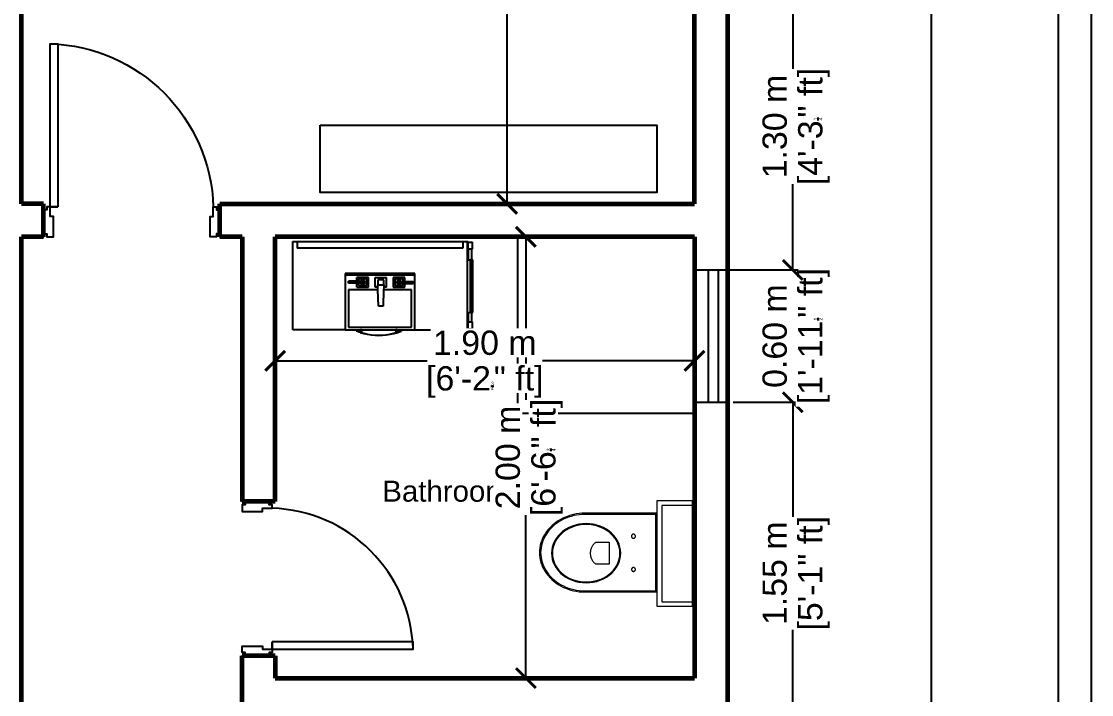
# Model space of a CAD drawing. Header units: metres. Extents: x 54.3 to 102.1, y 17 to 45.8.
# Drawn here: x 77.451 to 82.301, y 35.98 to 39.031 of the extents above; entities that cross this region are included whole.
import ezdxf

# ---------------------------------------------------------------- set-up
doc = ezdxf.new("R2010")
doc.units = ezdxf.units.M
doc.layers.get('Defpoints').update_dxf_attribs({"lineweight": 0})
doc.layers.add('A-WALL', color=6, linetype='Continuous', lineweight=60)
doc.layers.add('inne_gulv', color=7, linetype='Continuous', lineweight=15)
doc.layers.add('Edges', color=7, linetype='Continuous')
doc.styles.get("Standard").update_dxf_attribs({"font": 'arial.ttf'})
doc.styles.add('TEXTS', font='swissl.ttf')
doc.dimstyles.new('Copy of DIMTEXT', dxfattribs={"dimscale": 0.3, "dimtxt": 0.22, "dimasz": 0.18, "dimexe": 0.05, "dimexo": 0.05, "dimgap": 0.05, "dimtad": 0, "dimzin": 1, "dimdsep": 46, "dimtxsty": 'TEXTS', "dimblk": 'ARCHTICK', "dimcen": 0.1, "dimclrd": 256, "dimclre": 6, "dimclrt": 7, "dimadec": 0, "dimazin": 0, "dimtfac": 0.15, "dimtix": 1, "dimtofl": 0, "dimtmove": 1, "dimatfit": 3, "dimldrblk": 'OPEN', "dimfxl": 0, "dimtolj": 1, "dimtzin": 0, "dimarcsym": 0})

# ---------------------------------------------------------------- blocks, each defined once
blk = doc.blocks.new('*U178')
blk.add_lwpolyline([(33.6, 1013.3, -0.396717), (855.3, 192)], format="xyb")
for points in [[(72, 192), (33.6, 192), (33.6, 1013.3), (72, 1013.3)], [(33.6, 192), (16.8, 192), (16.8, 192), (16.8, 192), (16.8, 192), (16.8, 177), (0, 177), (0, 190.9), (0, 40.9), (0, 55.9), (16.8, 55.9), (16.8, 40.9), (33.6, 40.9), (33.6, 40.9), (50, 40.9), (50, 144), (33.6, 144)], [(888.9, 177), (888.9, 192), (888.9, 192), (888.9, 40.9), (888.9, 55.9), (872.1, 55.9), (872.1, 40.9), (855.3, 40.9), (855.3, 40.9), (838.9, 40.9), (838.9, 144), (855.3, 144), (855.3, 192), (872.1, 192), (872.1, 177)]]:
    blk.add_lwpolyline(points, close=True)
blk.add_lwpolyline([(33.6, 192), (72, 192)])
blk = doc.blocks.new('*U175')
blk.add_lwpolyline([(33.6, 902.3, -0.396717), (744.2, 192)], format="xyb")
for points in [[(72, 192), (33.6, 192), (33.6, 902.3), (72, 902.3)], [(33.6, 192), (16.8, 192), (16.8, 192), (16.8, 192), (16.8, 192), (16.8, 177), (0, 177), (0, 190.9), (0, 40.9), (0, 55.9), (16.8, 55.9), (16.8, 40.9), (33.6, 40.9), (33.6, 40.9), (50, 40.9), (50, 144), (33.6, 144)], [(777.8, 177), (777.8, 192), (777.8, 192), (777.8, 40.9), (777.8, 55.9), (761, 55.9), (761, 40.9), (744.2, 40.9), (744.2, 40.9), (727.8, 40.9), (727.8, 144), (744.2, 144), (744.2, 192), (761, 192), (761, 177)]]:
    blk.add_lwpolyline(points, close=True)
blk.add_lwpolyline([(33.6, 192), (72, 192)])
blk = doc.blocks.new('ind02p')
for p, q in [((35577.1076, 16330.0025), (35577.1076, 16330.1615)), ((35577.1076, 16330.1615), (35577.1294, 16330.1615)), ((35577.1294, 16330.1615), (35577.1294, 16330.0243)), ((35577.1294, 16330.1615), (35577.5657, 16330.1615)), ((35577.5657, 16330.0243), (35577.5657, 16330.1615)), ((35577.5657, 16330.1615), (35577.5876, 16330.1615)), ((35577.5876, 16330.1615), (35577.5876, 16330.0025)), ((35577.5876, 16330.0025), (35577.1076, 16330.0025)), ((35577.1294, 16330.0243), (35577.5657, 16330.0243)), ((35577.5218, 16330.0015), (35577.1649, 16330.0015)), ((35577.1649, 16330.0015), (35577.1649, 16329.6616)), ((35577.5218, 16329.6616), (35577.5218, 16330.0015)), ((35577.5164, 16329.9961), (35577.1703, 16329.9961)), ((35577.1703, 16329.9961), (35577.1703, 16329.6618)), ((35577.5164, 16329.6618), (35577.5164, 16329.9961)), ((35577.2629, 16329.9019), (35577.2622, 16329.9012)), ((35577.2636, 16329.9025), (35577.2629, 16329.9019)), ((35577.2644, 16329.903), (35577.2636, 16329.9025)), ((35577.2653, 16329.9034), (35577.2644, 16329.903)), ((35577.2661, 16329.9037), (35577.2653, 16329.9034)), ((35577.267, 16329.904), (35577.2661, 16329.9037)), ((35577.268, 16329.9041), (35577.267, 16329.904)), ((35577.2689, 16329.9042), (35577.268, 16329.9041)), ((35577.2699, 16329.9041), (35577.2689, 16329.9042)), ((35577.2708, 16329.904), (35577.2699, 16329.9041)), ((35577.2717, 16329.9037), (35577.2708, 16329.904)), ((35577.2726, 16329.9034), (35577.2717, 16329.9037)), ((35577.2734, 16329.903), (35577.2726, 16329.9034)), ((35577.2742, 16329.9025), (35577.2734, 16329.903)), ((35577.2749, 16329.9019), (35577.2742, 16329.9025)), ((35577.2756, 16329.9012), (35577.2749, 16329.9019)), ((35577.4138, 16329.9017), (35577.4131, 16329.9011)), ((35577.4145, 16329.9023), (35577.4138, 16329.9017)), ((35577.4153, 16329.9028), (35577.4145, 16329.9023)), ((35577.4161, 16329.9032), (35577.4153, 16329.9028)), ((35577.417, 16329.9036), (35577.4161, 16329.9032)), ((35577.4178, 16329.9038), (35577.417, 16329.9036)), ((35577.4188, 16329.904), (35577.4178, 16329.9038)), ((35577.4197, 16329.904), (35577.4188, 16329.904)), ((35577.4206, 16329.904), (35577.4197, 16329.904)), ((35577.4215, 16329.9038), (35577.4206, 16329.904)), ((35577.4224, 16329.9036), (35577.4215, 16329.9038)), ((35577.4233, 16329.9032), (35577.4224, 16329.9036)), ((35577.4241, 16329.9028), (35577.4233, 16329.9032)), ((35577.4249, 16329.9023), (35577.4241, 16329.9028)), ((35577.4256, 16329.9017), (35577.4249, 16329.9023)), ((35577.4262, 16329.9011), (35577.4256, 16329.9017)), ((35577.26, 16329.8961), (35577.2599, 16329.8952)), ((35577.2599, 16329.8952), (35577.26, 16329.8942)), ((35577.2601, 16329.8971), (35577.26, 16329.8961)), ((35577.26, 16329.8942), (35577.2601, 16329.8933)), ((35577.2604, 16329.898), (35577.2601, 16329.8971)), ((35577.2601, 16329.8933), (35577.2604, 16329.8924)), ((35577.2607, 16329.8988), (35577.2604, 16329.898)), ((35577.2604, 16329.8924), (35577.2607, 16329.8915)), ((35577.2611, 16329.8997), (35577.2607, 16329.8988)), ((35577.2607, 16329.8915), (35577.2611, 16329.8907)), ((35577.2616, 16329.9005), (35577.2611, 16329.8997)), ((35577.2611, 16329.8907), (35577.2616, 16329.8899)), ((35577.2622, 16329.9012), (35577.2616, 16329.9005)), ((35577.2616, 16329.8899), (35577.2622, 16329.8892)), ((35577.2622, 16329.8892), (35577.2629, 16329.8885)), ((35577.2629, 16329.8885), (35577.2636, 16329.8879)), ((35577.2636, 16329.8879), (35577.2644, 16329.8874)), ((35577.2644, 16329.8874), (35577.2653, 16329.887)), ((35577.2653, 16329.887), (35577.2661, 16329.8866)), ((35577.2661, 16329.8866), (35577.267, 16329.8864)), ((35577.267, 16329.8864), (35577.268, 16329.8862)), ((35577.268, 16329.8862), (35577.2689, 16329.8862)), ((35577.2689, 16329.8862), (35577.2699, 16329.8862)), ((35577.2699, 16329.8862), (35577.2708, 16329.8864)), ((35577.2708, 16329.8864), (35577.2717, 16329.8866)), ((35577.2717, 16329.8866), (35577.2726, 16329.887)), ((35577.2726, 16329.887), (35577.2734, 16329.8874)), ((35577.2734, 16329.8874), (35577.2742, 16329.8879)), ((35577.2742, 16329.8879), (35577.2749, 16329.8885)), ((35577.2749, 16329.8885), (35577.2756, 16329.8892)), ((35577.2762, 16329.9005), (35577.2756, 16329.9012)), ((35577.2756, 16329.8892), (35577.2762, 16329.8899)), ((35577.2767, 16329.8997), (35577.2762, 16329.9005)), ((35577.2762, 16329.8899), (35577.2767, 16329.8907)), ((35577.2771, 16329.8988), (35577.2767, 16329.8997)), ((35577.2767, 16329.8907), (35577.2771, 16329.8915)), ((35577.2775, 16329.898), (35577.2771, 16329.8988)), ((35577.2771, 16329.8915), (35577.2775, 16329.8924)), ((35577.2777, 16329.8971), (35577.2775, 16329.898)), ((35577.2775, 16329.8924), (35577.2777, 16329.8933)), ((35577.2779, 16329.8961), (35577.2777, 16329.8971)), ((35577.2777, 16329.8933), (35577.2779, 16329.8942)), ((35577.2779, 16329.8952), (35577.2779, 16329.8961)), ((35577.2779, 16329.8942), (35577.2779, 16329.8952)), ((35577.4111, 16329.897), (35577.4109, 16329.8961)), ((35577.4109, 16329.8961), (35577.4109, 16329.8952)), ((35577.4109, 16329.8952), (35577.4109, 16329.8943)), ((35577.4109, 16329.8943), (35577.4111, 16329.8934)), ((35577.4113, 16329.8979), (35577.4111, 16329.897)), ((35577.4111, 16329.8934), (35577.4113, 16329.8925)), ((35577.4116, 16329.8988), (35577.4113, 16329.8979)), ((35577.4113, 16329.8925), (35577.4116, 16329.8916)), ((35577.412, 16329.8996), (35577.4116, 16329.8988)), ((35577.4116, 16329.8916), (35577.412, 16329.8908)), ((35577.4125, 16329.9004), (35577.412, 16329.8996)), ((35577.412, 16329.8908), (35577.4125, 16329.89)), ((35577.4131, 16329.9011), (35577.4125, 16329.9004)), ((35577.4125, 16329.89), (35577.4131, 16329.8893)), ((35577.4131, 16329.8893), (35577.4138, 16329.8886)), ((35577.4138, 16329.8886), (35577.4145, 16329.8881)), ((35577.4145, 16329.8881), (35577.4153, 16329.8876)), ((35577.4153, 16329.8876), (35577.4161, 16329.8871)), ((35577.4161, 16329.8871), (35577.417, 16329.8868)), ((35577.417, 16329.8868), (35577.4178, 16329.8866)), ((35577.4178, 16329.8866), (35577.4188, 16329.8864)), ((35577.4188, 16329.8864), (35577.4197, 16329.8864)), ((35577.4197, 16329.8864), (35577.4206, 16329.8864)), ((35577.4206, 16329.8864), (35577.4215, 16329.8866)), ((35577.4215, 16329.8866), (35577.4224, 16329.8868)), ((35577.4224, 16329.8868), (35577.4233, 16329.8871)), ((35577.4233, 16329.8871), (35577.4241, 16329.8876)), ((35577.4241, 16329.8876), (35577.4249, 16329.8881)), ((35577.4249, 16329.8881), (35577.4256, 16329.8886)), ((35577.4256, 16329.8886), (35577.4262, 16329.8893)), ((35577.4268, 16329.9004), (35577.4262, 16329.9011)), ((35577.4262, 16329.8893), (35577.4268, 16329.89)), ((35577.4273, 16329.8996), (35577.4268, 16329.9004)), ((35577.4268, 16329.89), (35577.4273, 16329.8908)), ((35577.4277, 16329.8988), (35577.4273, 16329.8996)), ((35577.4273, 16329.8908), (35577.4277, 16329.8916)), ((35577.4281, 16329.8979), (35577.4277, 16329.8988)), ((35577.4277, 16329.8916), (35577.4281, 16329.8925)), ((35577.4283, 16329.897), (35577.4281, 16329.8979)), ((35577.4281, 16329.8925), (35577.4283, 16329.8934)), ((35577.4284, 16329.8961), (35577.4283, 16329.897)), ((35577.4283, 16329.8934), (35577.4284, 16329.8943)), ((35577.4285, 16329.8952), (35577.4284, 16329.8961)), ((35577.4284, 16329.8943), (35577.4285, 16329.8952)), ((35577.2673, 16329.8076), (35577.2564, 16329.7973)), ((35577.2697, 16329.8047), (35577.2591, 16329.7946)), ((35577.279, 16329.8165), (35577.2673, 16329.8076)), ((35577.2811, 16329.8134), (35577.2697, 16329.8047)), ((35577.2915, 16329.824), (35577.279, 16329.8165)), ((35577.2933, 16329.8206), (35577.2811, 16329.8134)), ((35577.3046, 16329.8298), (35577.2915, 16329.824)), ((35577.306, 16329.8263), (35577.2933, 16329.8206)), ((35577.3182, 16329.8341), (35577.3046, 16329.8298)), ((35577.3191, 16329.8304), (35577.306, 16329.8263)), ((35577.332, 16329.8367), (35577.3182, 16329.8341)), ((35577.3325, 16329.8329), (35577.3191, 16329.8304)), ((35577.346, 16329.8375), (35577.332, 16329.8367)), ((35577.346, 16329.8337), (35577.3325, 16329.8329)), ((35577.36, 16329.8367), (35577.346, 16329.8375)), ((35577.3596, 16329.8329), (35577.346, 16329.8337)), ((35577.373, 16329.8304), (35577.3596, 16329.8329)), ((35577.3739, 16329.8341), (35577.36, 16329.8367)), ((35577.3861, 16329.8263), (35577.373, 16329.8304)), ((35577.3874, 16329.8298), (35577.3739, 16329.8341)), ((35577.3988, 16329.8206), (35577.3861, 16329.8263)), ((35577.4005, 16329.824), (35577.3874, 16329.8298)), ((35577.4109, 16329.8134), (35577.3988, 16329.8206)), ((35577.413, 16329.8165), (35577.4005, 16329.824)), ((35577.4223, 16329.8047), (35577.4109, 16329.8134)), ((35577.4248, 16329.8076), (35577.413, 16329.8165)), ((35577.4329, 16329.7946), (35577.4223, 16329.8047)), ((35577.4357, 16329.7973), (35577.4248, 16329.8076)), ((35577.23, 16329.7591), (35577.2236, 16329.7445)), ((35577.2334, 16329.7574), (35577.2272, 16329.7432)), ((35577.2376, 16329.7729), (35577.23, 16329.7591)), ((35577.2408, 16329.7709), (35577.2334, 16329.7574)), ((35577.2464, 16329.7856), (35577.2376, 16329.7729)), ((35577.2495, 16329.7833), (35577.2408, 16329.7709)), ((35577.2564, 16329.7973), (35577.2464, 16329.7856)), ((35577.2591, 16329.7946), (35577.2495, 16329.7833)), ((35577.2966, 16329.7253), (35577.2966, 16329.7845)), ((35577.2966, 16329.7845), (35577.3956, 16329.7845)), ((35577.3956, 16329.7845), (35577.3956, 16329.7253)), ((35577.4426, 16329.7833), (35577.4329, 16329.7946)), ((35577.4456, 16329.7856), (35577.4357, 16329.7973)), ((35577.4512, 16329.7709), (35577.4426, 16329.7833)), ((35577.4544, 16329.7729), (35577.4456, 16329.7856)), ((35577.4586, 16329.7574), (35577.4512, 16329.7709)), ((35577.4621, 16329.7591), (35577.4544, 16329.7729)), ((35577.4649, 16329.7432), (35577.4586, 16329.7574)), ((35577.4684, 16329.7445), (35577.4621, 16329.7591)), ((35577.2149, 16329.7133), (35577.2128, 16329.6971)), ((35577.2186, 16329.7292), (35577.2149, 16329.7133)), ((35577.2187, 16329.7127), (35577.2165, 16329.6968)), ((35577.2236, 16329.7445), (35577.2186, 16329.7292)), ((35577.2222, 16329.7282), (35577.2187, 16329.7127)), ((35577.2272, 16329.7432), (35577.2222, 16329.7282)), ((35577.2966, 16329.7253), (35577.298, 16329.7233)), ((35577.298, 16329.7233), (35577.2995, 16329.7214)), ((35577.2995, 16329.7214), (35577.3011, 16329.7196)), ((35577.3011, 16329.7196), (35577.3027, 16329.7178)), ((35577.3027, 16329.7178), (35577.3044, 16329.7161)), ((35577.3044, 16329.7161), (35577.3062, 16329.7145)), ((35577.3062, 16329.7145), (35577.3081, 16329.7129)), ((35577.3081, 16329.7129), (35577.31, 16329.7114)), ((35577.31, 16329.7114), (35577.3119, 16329.71)), ((35577.3119, 16329.71), (35577.3139, 16329.7086)), ((35577.3139, 16329.7086), (35577.316, 16329.7074)), ((35577.3762, 16329.7074), (35577.3783, 16329.7086)), ((35577.3783, 16329.7086), (35577.3803, 16329.71)), ((35577.3803, 16329.71), (35577.3822, 16329.7114)), ((35577.3822, 16329.7114), (35577.3841, 16329.7129)), ((35577.3841, 16329.7129), (35577.386, 16329.7145)), ((35577.386, 16329.7145), (35577.3878, 16329.7161)), ((35577.3878, 16329.7161), (35577.3895, 16329.7178)), ((35577.3895, 16329.7178), (35577.3911, 16329.7196)), ((35577.3911, 16329.7196), (35577.3927, 16329.7214)), ((35577.3927, 16329.7214), (35577.3942, 16329.7233)), ((35577.3942, 16329.7233), (35577.3956, 16329.7253)), ((35577.4698, 16329.7282), (35577.4649, 16329.7432)), ((35577.4735, 16329.7292), (35577.4684, 16329.7445)), ((35577.4733, 16329.7127), (35577.4698, 16329.7282)), ((35577.4755, 16329.6968), (35577.4733, 16329.7127)), ((35577.4771, 16329.7133), (35577.4735, 16329.7292)), ((35577.4793, 16329.6971), (35577.4771, 16329.7133)), ((35577.1649, 16329.6616), (35577.1662, 16329.6487)), ((35577.1703, 16329.6618), (35577.1715, 16329.6493)), ((35577.2128, 16329.6971), (35577.212, 16329.6807)), ((35577.212, 16329.6807), (35577.2128, 16329.6644)), ((35577.2128, 16329.6644), (35577.2149, 16329.6481)), ((35577.2165, 16329.6968), (35577.2158, 16329.6807)), ((35577.2158, 16329.6807), (35577.2165, 16329.6647)), ((35577.2165, 16329.6647), (35577.2187, 16329.6488)), ((35577.316, 16329.7074), (35577.3181, 16329.7062)), ((35577.3181, 16329.7062), (35577.3203, 16329.7051)), ((35577.3203, 16329.7051), (35577.3225, 16329.7041)), ((35577.3225, 16329.7041), (35577.3248, 16329.7032)), ((35577.3248, 16329.7032), (35577.327, 16329.7024)), ((35577.327, 16329.7024), (35577.3294, 16329.7017)), ((35577.3294, 16329.7017), (35577.3317, 16329.7011)), ((35577.3317, 16329.7011), (35577.3341, 16329.7005)), ((35577.3341, 16329.7005), (35577.3364, 16329.7001)), ((35577.3364, 16329.7001), (35577.3388, 16329.6998)), ((35577.3388, 16329.6998), (35577.3413, 16329.6995)), ((35577.3413, 16329.6995), (35577.3437, 16329.6994)), ((35577.3437, 16329.6994), (35577.3461, 16329.6993)), ((35577.3461, 16329.6993), (35577.3485, 16329.6994)), ((35577.3485, 16329.6994), (35577.3509, 16329.6995)), ((35577.3509, 16329.6995), (35577.3534, 16329.6998)), ((35577.3534, 16329.6998), (35577.3558, 16329.7001)), ((35577.3558, 16329.7001), (35577.3581, 16329.7005)), ((35577.3581, 16329.7005), (35577.3605, 16329.7011)), ((35577.3605, 16329.7011), (35577.3628, 16329.7017)), ((35577.3628, 16329.7017), (35577.3652, 16329.7024)), ((35577.3652, 16329.7024), (35577.3674, 16329.7032)), ((35577.3674, 16329.7032), (35577.3697, 16329.7041)), ((35577.3697, 16329.7041), (35577.3719, 16329.7051)), ((35577.3719, 16329.7051), (35577.3741, 16329.7062)), ((35577.3741, 16329.7062), (35577.3762, 16329.7074)), ((35577.4733, 16329.6488), (35577.4755, 16329.6647)), ((35577.4762, 16329.6807), (35577.4755, 16329.6968)), ((35577.4755, 16329.6647), (35577.4762, 16329.6807)), ((35577.4771, 16329.6481), (35577.4793, 16329.6644)), ((35577.48, 16329.6807), (35577.4793, 16329.6971)), ((35577.4793, 16329.6644), (35577.48, 16329.6807)), ((35577.5153, 16329.6493), (35577.5164, 16329.6618)), ((35577.5206, 16329.6487), (35577.5218, 16329.6616)), ((35577.1662, 16329.6487), (35577.1681, 16329.6359)), ((35577.1681, 16329.6359), (35577.1706, 16329.6233)), ((35577.1706, 16329.6233), (35577.1739, 16329.6109)), ((35577.1715, 16329.6493), (35577.1733, 16329.6368)), ((35577.1733, 16329.6368), (35577.1758, 16329.6245)), ((35577.1739, 16329.6109), (35577.1778, 16329.5987)), ((35577.1758, 16329.6245), (35577.179, 16329.6124)), ((35577.179, 16329.6124), (35577.1828, 16329.6005)), ((35577.2149, 16329.6481), (35577.2186, 16329.6323)), ((35577.2186, 16329.6323), (35577.2236, 16329.617)), ((35577.2187, 16329.6488), (35577.2222, 16329.6333)), ((35577.2222, 16329.6333), (35577.2272, 16329.6183)), ((35577.2236, 16329.617), (35577.23, 16329.6024)), ((35577.2272, 16329.6183), (35577.2334, 16329.604)), ((35577.4586, 16329.604), (35577.4649, 16329.6183)), ((35577.4621, 16329.6024), (35577.4684, 16329.617)), ((35577.4649, 16329.6183), (35577.4698, 16329.6333)), ((35577.4684, 16329.617), (35577.4735, 16329.6323)), ((35577.4698, 16329.6333), (35577.4733, 16329.6488)), ((35577.4735, 16329.6323), (35577.4771, 16329.6481)), ((35577.5039, 16329.6005), (35577.5077, 16329.6124)), ((35577.5077, 16329.6124), (35577.5109, 16329.6245)), ((35577.5089, 16329.5987), (35577.5128, 16329.6109)), ((35577.5109, 16329.6245), (35577.5134, 16329.6368)), ((35577.5128, 16329.6109), (35577.5161, 16329.6233)), ((35577.5134, 16329.6368), (35577.5153, 16329.6493)), ((35577.5161, 16329.6233), (35577.5187, 16329.6359)), ((35577.5187, 16329.6359), (35577.5206, 16329.6487)), ((35577.1778, 16329.5987), (35577.1823, 16329.5869)), ((35577.1823, 16329.5869), (35577.1875, 16329.5754)), ((35577.1828, 16329.6005), (35577.1872, 16329.5889)), ((35577.1872, 16329.5889), (35577.1923, 16329.5777)), ((35577.1875, 16329.5754), (35577.1932, 16329.5643)), ((35577.1923, 16329.5777), (35577.1979, 16329.5669)), ((35577.1932, 16329.5643), (35577.1996, 16329.5537)), ((35577.1979, 16329.5669), (35577.2041, 16329.5565)), ((35577.23, 16329.6024), (35577.2376, 16329.5886)), ((35577.2334, 16329.604), (35577.2408, 16329.5906)), ((35577.2376, 16329.5886), (35577.2464, 16329.5758)), ((35577.2408, 16329.5906), (35577.2495, 16329.5782)), ((35577.2464, 16329.5758), (35577.2564, 16329.5642)), ((35577.2495, 16329.5782), (35577.2591, 16329.5669)), ((35577.2564, 16329.5642), (35577.2673, 16329.5539)), ((35577.2591, 16329.5669), (35577.2697, 16329.5568)), ((35577.4223, 16329.5568), (35577.4329, 16329.5669)), ((35577.4248, 16329.5539), (35577.4357, 16329.5642)), ((35577.4329, 16329.5669), (35577.4426, 16329.5782)), ((35577.4357, 16329.5642), (35577.4456, 16329.5758)), ((35577.4426, 16329.5782), (35577.4512, 16329.5906)), ((35577.4456, 16329.5758), (35577.4544, 16329.5886)), ((35577.4512, 16329.5906), (35577.4586, 16329.604)), ((35577.4544, 16329.5886), (35577.4621, 16329.6024)), ((35577.4826, 16329.5565), (35577.4888, 16329.5669)), ((35577.4871, 16329.5537), (35577.4935, 16329.5643)), ((35577.4888, 16329.5669), (35577.4944, 16329.5777)), ((35577.4935, 16329.5643), (35577.4992, 16329.5754)), ((35577.4944, 16329.5777), (35577.4995, 16329.5889)), ((35577.4992, 16329.5754), (35577.5044, 16329.5869)), ((35577.4995, 16329.5889), (35577.5039, 16329.6005)), ((35577.5044, 16329.5869), (35577.5089, 16329.5987)), ((35577.1996, 16329.5537), (35577.2065, 16329.5435)), ((35577.2041, 16329.5565), (35577.2108, 16329.5466)), ((35577.2065, 16329.5435), (35577.2139, 16329.5338)), ((35577.2108, 16329.5466), (35577.218, 16329.5372)), ((35577.2139, 16329.5338), (35577.2219, 16329.5247)), ((35577.218, 16329.5372), (35577.2258, 16329.5284)), ((35577.2219, 16329.5247), (35577.2303, 16329.5162)), ((35577.2258, 16329.5284), (35577.2339, 16329.5201)), ((35577.2303, 16329.5162), (35577.2391, 16329.5083)), ((35577.2339, 16329.5201), (35577.2425, 16329.5124)), ((35577.2673, 16329.5539), (35577.279, 16329.545)), ((35577.2697, 16329.5568), (35577.2811, 16329.5481)), ((35577.279, 16329.545), (35577.2915, 16329.5375)), ((35577.2811, 16329.5481), (35577.2933, 16329.5409)), ((35577.2915, 16329.5375), (35577.3046, 16329.5316)), ((35577.2933, 16329.5409), (35577.306, 16329.5352)), ((35577.3046, 16329.5316), (35577.3182, 16329.5274)), ((35577.306, 16329.5352), (35577.3191, 16329.5311)), ((35577.3182, 16329.5274), (35577.332, 16329.5248)), ((35577.3191, 16329.5311), (35577.3325, 16329.5286)), ((35577.332, 16329.5248), (35577.346, 16329.524)), ((35577.3325, 16329.5286), (35577.346, 16329.5278)), ((35577.346, 16329.5278), (35577.3596, 16329.5286)), ((35577.346, 16329.524), (35577.36, 16329.5248)), ((35577.3596, 16329.5286), (35577.373, 16329.5311)), ((35577.36, 16329.5248), (35577.3739, 16329.5274)), ((35577.373, 16329.5311), (35577.3861, 16329.5352)), ((35577.3739, 16329.5274), (35577.3874, 16329.5316)), ((35577.3861, 16329.5352), (35577.3988, 16329.5409)), ((35577.3874, 16329.5316), (35577.4005, 16329.5375)), ((35577.3988, 16329.5409), (35577.4109, 16329.5481)), ((35577.4005, 16329.5375), (35577.413, 16329.545)), ((35577.4109, 16329.5481), (35577.4223, 16329.5568)), ((35577.413, 16329.545), (35577.4248, 16329.5539)), ((35577.4442, 16329.5124), (35577.4528, 16329.5201)), ((35577.4476, 16329.5083), (35577.4565, 16329.5162)), ((35577.4528, 16329.5201), (35577.461, 16329.5284)), ((35577.4565, 16329.5162), (35577.4649, 16329.5247)), ((35577.461, 16329.5284), (35577.4687, 16329.5372)), ((35577.4649, 16329.5247), (35577.4728, 16329.5338)), ((35577.4687, 16329.5372), (35577.4759, 16329.5466)), ((35577.4728, 16329.5338), (35577.4802, 16329.5435)), ((35577.4759, 16329.5466), (35577.4826, 16329.5565)), ((35577.4802, 16329.5435), (35577.4871, 16329.5537)), ((35577.2391, 16329.5083), (35577.2483, 16329.5011)), ((35577.2425, 16329.5124), (35577.2515, 16329.5054)), ((35577.2483, 16329.5011), (35577.2579, 16329.4946)), ((35577.2515, 16329.5054), (35577.2608, 16329.4991)), ((35577.2579, 16329.4946), (35577.2679, 16329.4887)), ((35577.2608, 16329.4991), (35577.2704, 16329.4934)), ((35577.2679, 16329.4887), (35577.2781, 16329.4836)), ((35577.2704, 16329.4934), (35577.2803, 16329.4885)), ((35577.2781, 16329.4836), (35577.2886, 16329.4793)), ((35577.2803, 16329.4885), (35577.2905, 16329.4843)), ((35577.2886, 16329.4793), (35577.2993, 16329.4757)), ((35577.2905, 16329.4843), (35577.3008, 16329.4808)), ((35577.2993, 16329.4757), (35577.3102, 16329.4729)), ((35577.3008, 16329.4808), (35577.3113, 16329.4781)), ((35577.3102, 16329.4729), (35577.3212, 16329.4709)), ((35577.3113, 16329.4781), (35577.3219, 16329.4762)), ((35577.3212, 16329.4709), (35577.3322, 16329.4697)), ((35577.3219, 16329.4762), (35577.3326, 16329.475)), ((35577.3322, 16329.4697), (35577.3434, 16329.4693)), ((35577.3326, 16329.475), (35577.3434, 16329.4746)), ((35577.3434, 16329.4746), (35577.3541, 16329.475)), ((35577.3434, 16329.4693), (35577.3545, 16329.4697)), ((35577.3541, 16329.475), (35577.3648, 16329.4762)), ((35577.3545, 16329.4697), (35577.3656, 16329.4709)), ((35577.3648, 16329.4762), (35577.3754, 16329.4781)), ((35577.3656, 16329.4709), (35577.3766, 16329.4729)), ((35577.3754, 16329.4781), (35577.3859, 16329.4808)), ((35577.3766, 16329.4729), (35577.3874, 16329.4757)), ((35577.3859, 16329.4808), (35577.3962, 16329.4843)), ((35577.3874, 16329.4757), (35577.3981, 16329.4793)), ((35577.3962, 16329.4843), (35577.4064, 16329.4885)), ((35577.3981, 16329.4793), (35577.4086, 16329.4836)), ((35577.4064, 16329.4885), (35577.4163, 16329.4934)), ((35577.4086, 16329.4836), (35577.4188, 16329.4887)), ((35577.4163, 16329.4934), (35577.4259, 16329.4991)), ((35577.4188, 16329.4887), (35577.4288, 16329.4946)), ((35577.4259, 16329.4991), (35577.4352, 16329.5054)), ((35577.4288, 16329.4946), (35577.4384, 16329.5011)), ((35577.4352, 16329.5054), (35577.4442, 16329.5124)), ((35577.4384, 16329.5011), (35577.4476, 16329.5083))]:
    blk.add_line(p, q)
blk = doc.blocks.new('_ArchTick')
at = {"color": 0, "linetype": 'ByBlock', "const_width": 0.15}
blk.add_lwpolyline([(-0.5, -0.5), (0.5, 0.5)], dxfattribs=at)
blk = doc.blocks.new('*D187')
at = {"layer": 'Defpoints', "color": 0, "transparency": 16777216}
for p in [(80.6511, 37.3048), (80.947, 37.3048), (80.6511, 35.7548)]:
    blk.add_point(p, dxfattribs=at)
at = {"layer": 'Edges', "color": 6, "lineweight": -2, "transparency": 16777216}
for p, q in [((80.6761, 37.3048), (80.972, 37.3048)), ((80.6761, 35.7548), (80.972, 35.7548))]:
    blk.add_line(p, q, dxfattribs=at)
at = {"layer": 'Edges', "lineweight": -2, "transparency": 16777216}
for p, q in [((80.947, 37.3048), (80.947, 36.786)), ((80.947, 35.7548), (80.947, 36.2736))]:
    blk.add_line(p, q, dxfattribs=at)
at = {"layer": 'Edges', "lineweight": -2, "transparency": 16777216, "xscale": 0.09, "yscale": 0.09, "zscale": 0.09}
for p, rotation in [((80.947, 37.3048), 90), ((80.947, 35.7548), 270)]:
    blk.add_blockref('_ArchTick', p, dxfattribs=dict(at, rotation=rotation))
at = {"layer": 'Edges', "color": 7, "transparency": 16777216, "char_height": 0.11, "attachment_point": 5, "rotation": 90, "style": 'TEXTS', "bg_fill": 3, "box_fill_scale": 1.1, "bg_fill_color": 256, "bg_fill_true_color": 13158600, "bg_fill_transparency": 0}
for s, insert in [('\\A1;1.55 m', (80.8655, 36.5298)), ('\\A1;[5\'-1" ft]', (81.0428, 36.5298))]:
    blk.add_mtext(s, dxfattribs=dict(at, insert=insert))
blk = doc.blocks.new('_Open')
at = {"color": 0, "linetype": 'ByBlock', "lineweight": -2}
for p, q in [((-1, 0.167), (0, 0)), ((-1, -0.167), (0, 0)), ((0, 0), (-1, 0))]:
    blk.add_line(p, q, dxfattribs=at)
blk = doc.blocks.new('*D188')
at = {"layer": 'Defpoints', "color": 0, "transparency": 16777216}
for p in [(80.6296, 37.9048), (80.6511, 37.3048)]:
    blk.add_point(p, dxfattribs=at)
at = {"layer": 'Edges', "lineweight": -2, "transparency": 16777216}
for p, q in [((80.947, 37.9048), (80.947, 37.9948)), ((80.947, 37.3048), (80.947, 37.2148))]:
    blk.add_line(p, q, dxfattribs=at)
at = {"layer": 'Edges', "color": 6, "lineweight": -2, "transparency": 16777216}
for p, q in [((80.6546, 37.9048), (80.972, 37.9048)), ((80.6761, 37.3048), (80.972, 37.3048))]:
    blk.add_line(p, q, dxfattribs=at)
at = {"layer": 'Edges', "lineweight": -2, "transparency": 16777216, "xscale": 0.09, "yscale": 0.09, "zscale": 0.09}
for p, rotation in [((80.947, 37.9048), 270), ((80.947, 37.3048), 90)]:
    blk.add_blockref('_ArchTick', p, dxfattribs=dict(at, rotation=rotation))
at = {"layer": 'Edges', "color": 7, "transparency": 16777216, "char_height": 0.11, "attachment_point": 5, "rotation": 90, "style": 'TEXTS', "bg_fill": 3, "box_fill_scale": 1.1, "bg_fill_color": 256, "bg_fill_true_color": 13158600, "bg_fill_transparency": 0}
for s, insert in [('\\A1;[1\'-11{\\H0.15x;\\S1/2;}" ft]', (81.0428, 37.6048)), ('\\A1;0.60 m', (80.8655, 37.6048))]:
    blk.add_mtext(s, dxfattribs=dict(at, insert=insert))
at = {"layer": 'Defpoints', "color": 0, "transparency": 16777216}
blk.add_point((80.947, 37.9048), dxfattribs=at)
blk = doc.blocks.new('*D189')
at = {"layer": 'Defpoints', "color": 0, "transparency": 16777216}
for p in [(80.6511, 39.2048), (80.947, 39.2048), (80.6296, 37.9048)]:
    blk.add_point(p, dxfattribs=at)
at = {"layer": 'Edges', "color": 6, "lineweight": -2, "transparency": 16777216}
for p, q in [((80.6761, 39.2048), (80.972, 39.2048)), ((80.6546, 37.9048), (80.972, 37.9048))]:
    blk.add_line(p, q, dxfattribs=at)
at = {"layer": 'Edges', "lineweight": -2, "transparency": 16777216}
for p, q in [((80.947, 39.2048), (80.947, 38.8166)), ((80.947, 37.9048), (80.947, 38.2929))]:
    blk.add_line(p, q, dxfattribs=at)
at = {"layer": 'Edges', "lineweight": -2, "transparency": 16777216, "xscale": 0.09, "yscale": 0.09, "zscale": 0.09}
for p, rotation in [((80.947, 39.2048), 90), ((80.947, 37.9048), 270)]:
    blk.add_blockref('_ArchTick', p, dxfattribs=dict(at, rotation=rotation))
at = {"layer": 'Edges', "color": 7, "transparency": 16777216, "char_height": 0.11, "attachment_point": 5, "rotation": 90, "style": 'TEXTS', "bg_fill": 3, "box_fill_scale": 1.1, "bg_fill_color": 256, "bg_fill_true_color": 13158600, "bg_fill_transparency": 0}
for s, insert in [('\\A1;1.30 m', (80.8655, 38.5548)), ('\\A1;[4\'-3{\\H0.15x;\\S1/4;}" ft]', (81.0428, 38.5548))]:
    blk.add_mtext(s, dxfattribs=dict(at, insert=insert))
blk = doc.blocks.new('*D192')
at = {"layer": 'Defpoints', "color": 0, "transparency": 16777216}
for p in [(80.6511, 42.3548), (80.6511, 25.3548), (81.5743, 25.3548)]:
    blk.add_point(p, dxfattribs=at)
at = {"layer": 'Edges', "color": 6, "lineweight": -2, "transparency": 16777216}
for p, q in [((81.1243, 42.3548), (81.5993, 42.3548)), ((81.1243, 25.3548), (81.5993, 25.3548))]:
    blk.add_line(p, q, dxfattribs=at)
at = {"layer": 'Edges', "lineweight": -2, "transparency": 16777216}
for p, q in [((81.5743, 42.3548), (81.5743, 34.1573)), ((81.5743, 25.3548), (81.5743, 33.5522))]:
    blk.add_line(p, q, dxfattribs=at)
at = {"layer": 'Edges', "lineweight": -2, "transparency": 16777216, "xscale": 0.09, "yscale": 0.09, "zscale": 0.09}
for p, rotation in [((81.5743, 42.3548), 90), ((81.5743, 25.3548), 270)]:
    blk.add_blockref('_ArchTick', p, dxfattribs=dict(at, rotation=rotation))
at = {"layer": 'Edges', "color": 7, "transparency": 16777216, "char_height": 0.11, "attachment_point": 5, "rotation": 90, "style": 'TEXTS', "bg_fill": 3, "box_fill_scale": 1.1, "bg_fill_color": 256, "bg_fill_true_color": 13158600, "bg_fill_transparency": 0}
for s, insert in [('\\A1;[55\'-9{\\H0.15x;\\S1/4;}" ft]', (81.6701, 33.8548)), ('\\A1;17.00 m', (81.4928, 33.8548))]:
    blk.add_mtext(s, dxfattribs=dict(at, insert=insert))
blk = doc.blocks.new('*D232')
at = {"layer": 'Defpoints', "color": 0, "transparency": 16777216}
for p in [(79.8705, 38.0548), (79.7374, 36.0548), (79.8705, 36.0548)]:
    blk.add_point(p, dxfattribs=at)
at = {"layer": 'Edges', "color": 6, "lineweight": -2, "transparency": 16777216}
for p, q in [((79.8455, 38.0548), (79.7124, 38.0548)), ((79.8455, 36.0548), (79.7124, 36.0548))]:
    blk.add_line(p, q, dxfattribs=at)
at = {"layer": 'Edges', "lineweight": -2, "transparency": 16777216}
for p, q in [((79.7374, 38.0548), (79.7374, 37.3166)), ((79.7374, 36.0548), (79.7374, 36.7929))]:
    blk.add_line(p, q, dxfattribs=at)
at = {"layer": 'Edges', "lineweight": -2, "transparency": 16777216, "xscale": 0.09, "yscale": 0.09, "zscale": 0.09}
for p, rotation in [((79.7374, 38.0548), 90), ((79.7374, 36.0548), 270)]:
    blk.add_blockref('_ArchTick', p, dxfattribs=dict(at, rotation=rotation))
at = {"layer": 'Edges', "color": 7, "transparency": 16777216, "char_height": 0.11, "attachment_point": 5, "rotation": 90, "style": 'TEXTS', "bg_fill": 3, "box_fill_scale": 1.1, "bg_fill_color": 256, "bg_fill_true_color": 13158600, "bg_fill_transparency": 0}
for s, insert in [('\\A1;2.00 m', (79.6559, 37.0548)), ('\\A1;[6\'-6{\\H0.15x;\\S3/4;}" ft]', (79.8332, 37.0548))]:
    blk.add_mtext(s, dxfattribs=dict(at, insert=insert))
blk = doc.blocks.new('*D233')
at = {"layer": 'Defpoints', "color": 0, "transparency": 16777216}
for p in [(80.5011, 37.4925), (78.6011, 37.2112), (80.5011, 37.1352)]:
    blk.add_point(p, dxfattribs=at)
at = {"layer": 'Edges', "color": 6, "lineweight": -2, "transparency": 16777216}
for p, q in [((78.6011, 37.2362), (78.6011, 37.5175)), ((80.5011, 37.1602), (80.5011, 37.5175))]:
    blk.add_line(p, q, dxfattribs=at)
at = {"layer": 'Edges', "lineweight": -2, "transparency": 16777216}
for p, q in [((78.6011, 37.4925), (79.2893, 37.4925)), ((80.5011, 37.4925), (79.8129, 37.4925))]:
    blk.add_line(p, q, dxfattribs=at)
at = {"layer": 'Edges', "lineweight": -2, "transparency": 16777216, "xscale": 0.09, "yscale": 0.09, "zscale": 0.09, "rotation": 180}
blk.add_blockref('_ArchTick', (78.6011, 37.4925), dxfattribs=at)
at = {"layer": 'Edges', "lineweight": -2, "transparency": 16777216, "xscale": 0.09, "yscale": 0.09, "zscale": 0.09}
blk.add_blockref('_ArchTick', (80.5011, 37.4925), dxfattribs=at)
at = {"layer": 'Edges', "color": 7, "transparency": 16777216, "char_height": 0.11, "attachment_point": 5, "style": 'TEXTS', "bg_fill": 3, "box_fill_scale": 1.1, "bg_fill_color": 256, "bg_fill_true_color": 13158600, "bg_fill_transparency": 0}
for s, insert in [('\\A1;1.90 m', (79.5511, 37.574)), ('\\A1;[6\'-2{\\H0.15x;\\S3/4;}" ft]', (79.5511, 37.3967))]:
    blk.add_mtext(s, dxfattribs=dict(at, insert=insert))
blk = doc.blocks.new('*D234')
at = {"layer": 'Defpoints', "color": 0, "transparency": 16777216}
for p in [(80.0987, 42.2048), (79.6526, 38.2048), (80.0987, 38.2048)]:
    blk.add_point(p, dxfattribs=at)
at = {"layer": 'Edges', "color": 6, "lineweight": -2, "transparency": 16777216}
for p, q in [((80.0737, 42.2048), (79.6276, 42.2048)), ((80.0737, 38.2048), (79.6276, 38.2048))]:
    blk.add_line(p, q, dxfattribs=at)
at = {"layer": 'Edges', "lineweight": -2, "transparency": 16777216}
for p, q in [((79.6526, 42.2048), (79.6526, 40.5073)), ((79.6526, 38.2048), (79.6526, 39.9023))]:
    blk.add_line(p, q, dxfattribs=at)
at = {"layer": 'Edges', "lineweight": -2, "transparency": 16777216, "xscale": 0.09, "yscale": 0.09, "zscale": 0.09}
for p, rotation in [((79.6526, 42.2048), 90), ((79.6526, 38.2048), 270)]:
    blk.add_blockref('_ArchTick', p, dxfattribs=dict(at, rotation=rotation))
at = {"layer": 'Edges', "color": 7, "transparency": 16777216, "insert": (79.5711, 40.2048), "char_height": 0.11, "attachment_point": 5, "rotation": 90, "style": 'TEXTS', "bg_fill": 3, "box_fill_scale": 1.1, "bg_fill_color": 256, "bg_fill_true_color": 13158600, "bg_fill_transparency": 0}
blk.add_mtext('\\A1;4.00 m', dxfattribs=at)
at = {"layer": 'Edges', "color": 7, "transparency": 16777216, "insert": (79.7484, 40.2048), "char_height": 0.11, "attachment_point": 5, "rotation": 90, "style": 'TEXTS', "bg_fill": 3, "box_fill_scale": 1.1, "bg_fill_color": 256, "bg_fill_true_color": 13158600, "bg_fill_transparency": 0}
blk.add_mtext('\\A1;[13\'-1{\\H0.15x;\\S1/2;}" ft]', dxfattribs=at)

msp = doc.modelspace()

# ---------------------------------------------------------------- linework, layer by layer
for p, q in [((82.3011, 17.0048), (82.3011, 45.7568)), ((82.1511, 19.3548), (82.1511, 45.6068)), ((78.6811, 37.6338), (78.6811, 38.0338)), ((78.6811, 38.0338), (78.7011, 38.0338)), ((78.7011, 38.0338), (78.7011, 38.0038)), ((78.7011, 38.0338), (79.4511, 38.0338)), ((79.4511, 38.0338), (79.4511, 38.0038)), ((79.4511, 38.0338), (79.4711, 38.0338)), ((79.4711, 38.0338), (79.4756, 38.0338)), ((79.4711, 38.0338), (79.4711, 37.9988)), ((79.4756, 38.03), (79.4756, 38.0338)), ((79.4756, 37.9995), (79.4756, 38.03)), ((79.4756, 38.03), (79.4956, 38.03)), ((79.4956, 37.9995), (79.4956, 38.03)), ((79.7011, 37.2548), (79.7011, 38.0548)), ((79.4511, 38.0038), (78.7011, 38.0038)), ((79.4711, 37.9988), (79.4756, 37.9988)), ((79.4711, 37.9988), (79.4711, 37.9505)), ((79.4756, 37.9988), (79.4756, 37.9995)), ((79.4756, 37.9995), (79.4771, 37.9995)), ((79.4771, 37.9505), (79.4771, 37.9995)), ((79.493, 37.9995), (79.4771, 37.9995)), ((79.493, 37.9995), (79.4956, 37.9995)), ((79.493, 37.9505), (79.493, 37.9995)), ((79.4711, 37.9505), (79.4771, 37.9505)), ((79.4711, 37.9505), (79.4711, 37.7123)), ((79.4771, 37.9505), (79.4851, 37.9505)), ((79.4851, 37.9505), (79.4851, 37.7123)), ((79.493, 37.9505), (79.4851, 37.9505)), ((79.493, 37.7123), (79.493, 37.9505)), ((79.493, 37.9505), (79.4973, 37.9505)), ((79.4973, 37.7123), (79.4973, 37.9505)), ((79.2336, 37.8879), (78.9186, 37.8879)), ((78.9186, 37.8879), (78.9186, 37.8819)), ((78.9186, 37.8819), (79.2336, 37.8819)), ((78.9186, 37.8819), (78.9186, 37.6338)), ((79.2336, 37.8819), (79.2336, 37.8879)), ((79.2336, 37.6338), (79.2336, 37.8819)), ((80.5011, 37.9048), (80.5651, 37.9048)), ((80.5651, 37.9048), (80.5651, 37.9084)), ((80.5651, 37.3048), (80.5651, 37.9048)), ((80.5651, 37.9048), (80.6081, 37.9048)), ((80.6081, 37.9084), (80.6081, 37.9048)), ((80.6081, 37.9048), (80.6081, 37.3048)), ((80.6081, 37.9048), (80.6511, 37.9048)), ((78.9411, 37.8537), (78.9336, 37.8537)), ((78.9336, 37.8441), (78.9336, 37.8537)), ((78.9411, 37.8441), (78.9336, 37.8441)), ((78.9411, 37.8441), (78.9411, 37.8537)), ((78.9711, 37.8537), (78.9411, 37.8537)), ((78.9711, 37.8441), (78.9411, 37.8441)), ((79.0236, 37.8698), (78.9711, 37.8698)), ((78.9711, 37.8537), (78.9711, 37.8698)), ((78.9786, 37.8537), (78.9711, 37.8537)), ((78.9711, 37.8274), (78.9711, 37.8441)), ((78.9786, 37.8441), (78.9711, 37.8441)), ((78.9786, 37.8637), (78.9786, 37.8537)), ((79.0161, 37.8637), (78.9786, 37.8637)), ((78.9786, 37.8528), (78.9786, 37.8537)), ((78.9874, 37.8528), (78.9786, 37.8528)), ((78.9786, 37.845), (78.9786, 37.8528)), ((78.9871, 37.845), (78.9786, 37.845)), ((78.9786, 37.8441), (78.9786, 37.845)), ((78.9786, 37.8441), (78.9786, 37.8335)), ((78.9786, 37.8335), (79.0161, 37.8335)), ((78.9871, 37.845), (78.9876, 37.8441)), ((79.0035, 37.845), (78.9871, 37.845)), ((78.9876, 37.8531), (78.9874, 37.8528)), ((79.0035, 37.8528), (78.9874, 37.8528)), ((78.9894, 37.855), (78.9876, 37.8531)), ((78.9876, 37.8441), (78.9894, 37.8422)), ((78.9917, 37.8565), (78.9894, 37.855)), ((78.9894, 37.8422), (78.9917, 37.8407)), ((78.9944, 37.8574), (78.9917, 37.8565)), ((78.9917, 37.8407), (78.9944, 37.8398)), ((78.9973, 37.8577), (78.9944, 37.8574)), ((78.9944, 37.8398), (78.9973, 37.8395)), ((79.0002, 37.8574), (78.9973, 37.8577)), ((78.9973, 37.8395), (79.0002, 37.8398)), ((79.003, 37.8565), (79.0002, 37.8574)), ((79.0002, 37.8398), (79.003, 37.8407)), ((79.0053, 37.855), (79.003, 37.8565)), ((79.003, 37.8407), (79.0053, 37.8422)), ((79.0035, 37.8528), (79.0035, 37.845)), ((79.0071, 37.8531), (79.0053, 37.855)), ((79.0053, 37.8422), (79.0071, 37.8441)), ((79.0082, 37.851), (79.0071, 37.8531)), ((79.0071, 37.8441), (79.0082, 37.8463)), ((79.0086, 37.8486), (79.0082, 37.851)), ((79.0082, 37.8463), (79.0086, 37.8486)), ((79.0161, 37.8335), (79.0161, 37.8637)), ((79.0236, 37.8274), (79.0236, 37.8698)), ((79.0536, 37.8274), (79.0536, 37.8698)), ((79.0536, 37.8698), (79.1061, 37.8698)), ((79.0663, 37.8595), (79.0663, 37.8377)), ((79.0933, 37.8595), (79.0663, 37.8595)), ((79.0663, 37.8377), (79.0933, 37.8377)), ((79.0666, 37.8274), (79.0663, 37.8377)), ((79.0933, 37.8377), (79.093, 37.8274)), ((79.0933, 37.8377), (79.0933, 37.8595)), ((79.1061, 37.8274), (79.1061, 37.8698)), ((79.1361, 37.8698), (79.1361, 37.8274)), ((79.1886, 37.8698), (79.1361, 37.8698)), ((79.1811, 37.8637), (79.1436, 37.8637)), ((79.1436, 37.8637), (79.1436, 37.8335)), ((79.1436, 37.8335), (79.1811, 37.8335)), ((79.1515, 37.851), (79.1511, 37.8486)), ((79.1511, 37.8486), (79.1515, 37.8463)), ((79.1526, 37.8531), (79.1515, 37.851)), ((79.1515, 37.8463), (79.1526, 37.8441)), ((79.1544, 37.855), (79.1526, 37.8531)), ((79.1526, 37.8441), (79.1544, 37.8422)), ((79.1567, 37.8565), (79.1544, 37.855)), ((79.1544, 37.8422), (79.1567, 37.8407)), ((79.1562, 37.8444), (79.1562, 37.8522)), ((79.1562, 37.8522), (79.1726, 37.8522)), ((79.1562, 37.8444), (79.1723, 37.8444)), ((79.1595, 37.8574), (79.1567, 37.8565)), ((79.1567, 37.8407), (79.1595, 37.8398)), ((79.1624, 37.8577), (79.1595, 37.8574)), ((79.1595, 37.8398), (79.1624, 37.8395)), ((79.1653, 37.8574), (79.1624, 37.8577)), ((79.1624, 37.8395), (79.1653, 37.8398)), ((79.168, 37.8565), (79.1653, 37.8574)), ((79.1653, 37.8398), (79.168, 37.8407)), ((79.1703, 37.855), (79.168, 37.8565)), ((79.168, 37.8407), (79.1703, 37.8422)), ((79.1721, 37.8531), (79.1703, 37.855)), ((79.1703, 37.8422), (79.1721, 37.8441)), ((79.1726, 37.8522), (79.1721, 37.8531)), ((79.1721, 37.8441), (79.1723, 37.8444)), ((79.1723, 37.8444), (79.1811, 37.8444)), ((79.1726, 37.8522), (79.1811, 37.8522)), ((79.1811, 37.8531), (79.1811, 37.8637)), ((79.1811, 37.8531), (79.1886, 37.8531)), ((79.1811, 37.8531), (79.1811, 37.8522)), ((79.1811, 37.8522), (79.1811, 37.8444)), ((79.1811, 37.8444), (79.1811, 37.8435)), ((79.1811, 37.8335), (79.1811, 37.8435)), ((79.1811, 37.8435), (79.1886, 37.8435)), ((79.1886, 37.8531), (79.1886, 37.8698)), ((79.1886, 37.8531), (79.2186, 37.8531)), ((79.1886, 37.8274), (79.1886, 37.8435)), ((79.1886, 37.8435), (79.2186, 37.8435)), ((79.2186, 37.8531), (79.2261, 37.8531)), ((79.2186, 37.8531), (79.2186, 37.8435)), ((79.2186, 37.8435), (79.2261, 37.8435)), ((79.2261, 37.8531), (79.2261, 37.8435)), ((79.067, 37.8153), (78.9336, 37.8153)), ((78.9336, 37.8153), (78.9336, 37.6459)), ((78.9711, 37.8274), (79.0236, 37.8274)), ((79.0666, 37.8274), (79.0536, 37.8274)), ((79.067, 37.8153), (79.0666, 37.8274)), ((79.069, 37.7409), (79.067, 37.8153)), ((79.0926, 37.8153), (79.09, 37.7409)), ((79.093, 37.8274), (79.0926, 37.8153)), ((79.2186, 37.8153), (79.0926, 37.8153)), ((79.1061, 37.8274), (79.093, 37.8274)), ((79.1361, 37.8274), (79.1886, 37.8274)), ((79.2186, 37.6459), (79.2186, 37.8153)), ((79.09, 37.7409), (79.069, 37.7409)), ((79.4711, 37.7123), (79.4771, 37.7123)), ((79.4711, 37.7123), (79.4711, 37.6689)), ((79.4771, 37.6689), (79.4771, 37.7123)), ((79.4771, 37.7123), (79.4851, 37.7123)), ((79.493, 37.7123), (79.4851, 37.7123)), ((79.493, 37.6689), (79.493, 37.7123)), ((79.493, 37.7123), (79.4973, 37.7123)), ((78.9336, 37.6459), (79.2186, 37.6459)), ((79.4711, 37.6689), (79.4756, 37.6689)), ((79.4711, 37.6689), (79.4711, 37.6338)), ((79.4756, 37.6384), (79.4756, 37.6689)), ((79.4756, 37.6689), (79.4771, 37.6689)), ((79.4756, 37.6338), (79.4756, 37.6384)), ((79.4756, 37.6384), (79.4956, 37.6384)), ((79.4771, 37.6689), (79.493, 37.6689)), ((79.493, 37.6689), (79.4956, 37.6689)), ((79.4956, 37.6384), (79.4956, 37.6689)), ((78.9186, 37.6338), (78.6811, 37.6338)), ((78.9186, 37.6338), (78.9878, 37.6338)), ((78.9704, 37.6288), (78.9704, 37.6278)), ((78.9704, 37.6288), (78.9868, 37.6227)), ((78.9867, 37.6218), (78.9704, 37.6278)), ((78.9867, 37.6218), (78.9878, 37.6214)), ((78.9868, 37.6227), (78.9878, 37.6224)), ((78.9878, 37.6338), (78.9878, 37.6224)), ((78.9931, 37.6338), (78.9878, 37.6338)), ((78.9878, 37.6224), (78.9931, 37.6208)), ((78.9878, 37.6214), (78.9878, 37.6188)), ((78.9931, 37.6198), (78.9878, 37.6214)), ((78.9931, 37.6188), (78.9878, 37.6188)), ((78.9931, 37.6338), (78.9931, 37.6208)), ((78.9931, 37.6338), (79.1486, 37.6338)), ((78.9931, 37.6208), (79.0034, 37.6177)), ((78.9931, 37.6198), (78.9931, 37.6188)), ((78.9931, 37.6198), (79.0033, 37.6168)), ((79.0033, 37.6168), (79.0201, 37.6129)), ((79.0034, 37.6177), (79.0202, 37.6138)), ((79.0201, 37.6129), (79.0369, 37.6101)), ((79.0202, 37.6138), (79.037, 37.6111)), ((79.0369, 37.6101), (79.0539, 37.6084)), ((79.037, 37.6111), (79.0539, 37.6094)), ((79.0539, 37.6094), (79.0709, 37.6088)), ((79.0539, 37.6084), (79.0709, 37.6078)), ((79.0709, 37.6088), (79.0878, 37.6094)), ((79.0709, 37.6078), (79.0878, 37.6084)), ((79.0878, 37.6094), (79.1047, 37.6111)), ((79.0878, 37.6084), (79.1048, 37.6101)), ((79.1047, 37.6111), (79.1215, 37.6138)), ((79.1048, 37.6101), (79.1216, 37.6129)), ((79.1215, 37.6138), (79.1383, 37.6177)), ((79.1216, 37.6129), (79.1384, 37.6168)), ((79.1383, 37.6177), (79.1486, 37.6208)), ((79.1384, 37.6168), (79.1486, 37.6198)), ((79.1486, 37.6338), (79.1486, 37.6208)), ((79.1539, 37.6338), (79.1486, 37.6338)), ((79.1486, 37.6208), (79.1539, 37.6224)), ((79.1539, 37.6214), (79.1486, 37.6198)), ((79.1486, 37.6198), (79.1486, 37.6188)), ((79.1539, 37.6188), (79.1486, 37.6188)), ((79.1539, 37.6338), (79.1539, 37.6224)), ((79.1539, 37.6338), (79.2336, 37.6338)), ((79.1539, 37.6224), (79.1549, 37.6227)), ((79.1539, 37.6214), (79.1551, 37.6218)), ((79.1539, 37.6214), (79.1539, 37.6188)), ((79.1714, 37.6288), (79.1549, 37.6227)), ((79.1551, 37.6218), (79.1714, 37.6278)), ((79.1714, 37.6288), (79.1714, 37.6278)), ((79.2336, 37.6338), (79.4711, 37.6338)), ((79.4711, 37.6338), (79.4756, 37.6338)), ((80.5011, 37.3048), (80.5651, 37.3048)), ((80.5651, 37.3048), (80.6081, 37.3048)), ((80.6081, 37.3048), (80.6511, 37.3048)), ((79.7011, 37.2548), (80.5011, 37.2548))]:
    msp.add_line(p, q)
msp.add_lwpolyline([(78.8054, 38.5605), (80.3304, 38.5605), (80.3304, 38.2555), (78.8054, 38.2555)], close=True)
at = {"layer": 'A-WALL'}
for p, q in [((77.4511, 38.2048), (77.4511, 42.2048)), ((80.5011, 38.2048), (80.5011, 39.2048)), ((80.6511, 39.2038), (80.6511, 37.9048)), ((77.5511, 38.2048), (77.4511, 38.2048)), ((77.5511, 38.0548), (77.5511, 38.2048)), ((78.3511, 38.0548), (78.3511, 38.2048)), ((78.3511, 38.2048), (80.5011, 38.2048)), ((77.5511, 38.0548), (77.4511, 38.0548)), ((77.4511, 34.7548), (77.4511, 38.0548)), ((78.4511, 38.0548), (78.3511, 38.0548)), ((78.4511, 38.0548), (78.4511, 36.8548)), ((79.7011, 38.0548), (78.6011, 38.0548)), ((78.6011, 36.8548), (78.6011, 38.0548)), ((80.5011, 38.0548), (79.7011, 38.0548)), ((80.5011, 38.0548), (80.5011, 37.9048)), ((80.5011, 37.9048), (80.5011, 37.3048)), ((80.6511, 37.9048), (80.6511, 37.3048)), ((80.5011, 37.3048), (80.5011, 37.2548)), ((80.6511, 37.3048), (80.6511, 35.7548)), ((80.5011, 37.2548), (80.5011, 36.0548)), ((78.6011, 36.8548), (78.4511, 36.8548)), ((78.4511, 33.6548), (78.4511, 36.1548)), ((78.6011, 36.1548), (78.4511, 36.1548)), ((78.6011, 36.1548), (78.6011, 36.0548)), ((78.6011, 36.0548), (80.5011, 36.0548))]:
    msp.add_line(p, q, dxfattribs=at)

# ---------------------------------------------------------------- block references
at = {"xscale": 0.0009000000000045201, "yscale": 0.0009000000000045201, "zscale": 0.0009000000000045201}
msp.add_blockref('*U178', (77.5511, 38.0179), dxfattribs=at)
at = {"xscale": -0.0009000000000045201, "yscale": 0.0009000000000045201, "zscale": 0.0009000000000045201, "rotation": 270}
msp.add_blockref('*U175', (78.4142, 36.1548), dxfattribs=at)
at = {"layer": 'inne_gulv', "linetype": 'Continuous', "rotation": 270}
msp.add_blockref('ind02p', (-16249.6703, 35613.9667), dxfattribs=at)

# ---------------------------------------------------------------- texts
at = {"insert": (79.0867, 36.9497), "char_height": 0.09539, "width": 0.692246, "attachment_point": 1}
msp.add_mtext('Bathroom', dxfattribs=at)

# ---------------------------------------------------------------- next in the draw order: dimensions: what is measured, and where the dimension line sits
at = {"layer": 'Edges'}
for base, p1, p2, picture, middle in [((79.6526, 38.2048), (80.0987, 42.2048), (80.0987, 38.2048), '*D234', (79.6526, 40.2048)), ((79.7374, 36.0548), (79.8705, 38.0548), (79.8705, 36.0548), '*D232', (79.7374, 37.0548)), ((80.947, 37.3048), (80.6511, 35.7548), (80.6511, 37.3048), '*D187', (80.947, 36.5298))]:
    dim = msp.add_linear_dim(base=base, p1=p1, p2=p2, angle=90, dimstyle='Copy of DIMTEXT', override={"dimscale": 0.5, "dimpost": ' m\\X', "dimfxl": 0.9, "dimfxlon": 1, "dimtfill": 1}, dxfattribs=at)
    dim.commit()
    dim.dimension.update_dxf_attribs({"geometry": picture, "text_midpoint": middle})

# ---------------------------------------------------------------- next in the draw order: dimensions: what is measured, and where the dimension line sits
dim = msp.add_linear_dim(base=(80.947, 37.9048), p1=(80.6511, 37.3048), p2=(80.6296, 37.9048), angle=90, dimstyle='Copy of DIMTEXT', override={"dimscale": 0.5, "dimpost": ' m\\X', "dimfxl": 0.9, "dimfxlon": 1, "dimtfill": 1}, dxfattribs=at)
dim.commit()
dim.dimension.update_dxf_attribs({"geometry": '*D188', "text_midpoint": (80.947, 37.6048)})
dim = msp.add_linear_dim(base=(80.5011, 37.4925), p1=(78.6011, 37.2112), p2=(80.5011, 37.1352), dimstyle='Copy of DIMTEXT', override={"dimscale": 0.5, "dimpost": ' m\\X', "dimfxl": 0.9, "dimfxlon": 1, "dimtfill": 1}, dxfattribs=at)
dim.commit()
dim.dimension.update_dxf_attribs({"geometry": '*D233', "text_midpoint": (79.5511, 37.4925)})

# ---------------------------------------------------------------- next in the draw order: dimensions: what is measured, and where the dimension line sits
dim = msp.add_linear_dim(base=(80.947, 39.2048), p1=(80.6296, 37.9048), p2=(80.6511, 39.2048), angle=90, dimstyle='Copy of DIMTEXT', override={"dimscale": 0.5, "dimpost": ' m\\X', "dimfxl": 0.9, "dimfxlon": 1, "dimtfill": 1}, dxfattribs=at)
dim.commit()
dim.dimension.update_dxf_attribs({"geometry": '*D189', "text_midpoint": (80.947, 38.5548)})

# ---------------------------------------------------------------- next in the draw order: dimensions: what is measured, and where the dimension line sits
dim = msp.add_linear_dim(base=(81.5743, 25.3548), p1=(80.6511, 42.3548), p2=(80.6511, 25.3548), angle=90, dimstyle='Copy of DIMTEXT', override={"dimscale": 0.5, "dimpost": ' m\\X', "dimfxl": 0.9, "dimfxlon": 1, "dimtfill": 1}, dxfattribs=at)
dim.commit()
dim.dimension.update_dxf_attribs({"geometry": '*D192', "text_midpoint": (81.5743, 33.8548)})

doc.saveas('drawing.dxf')
